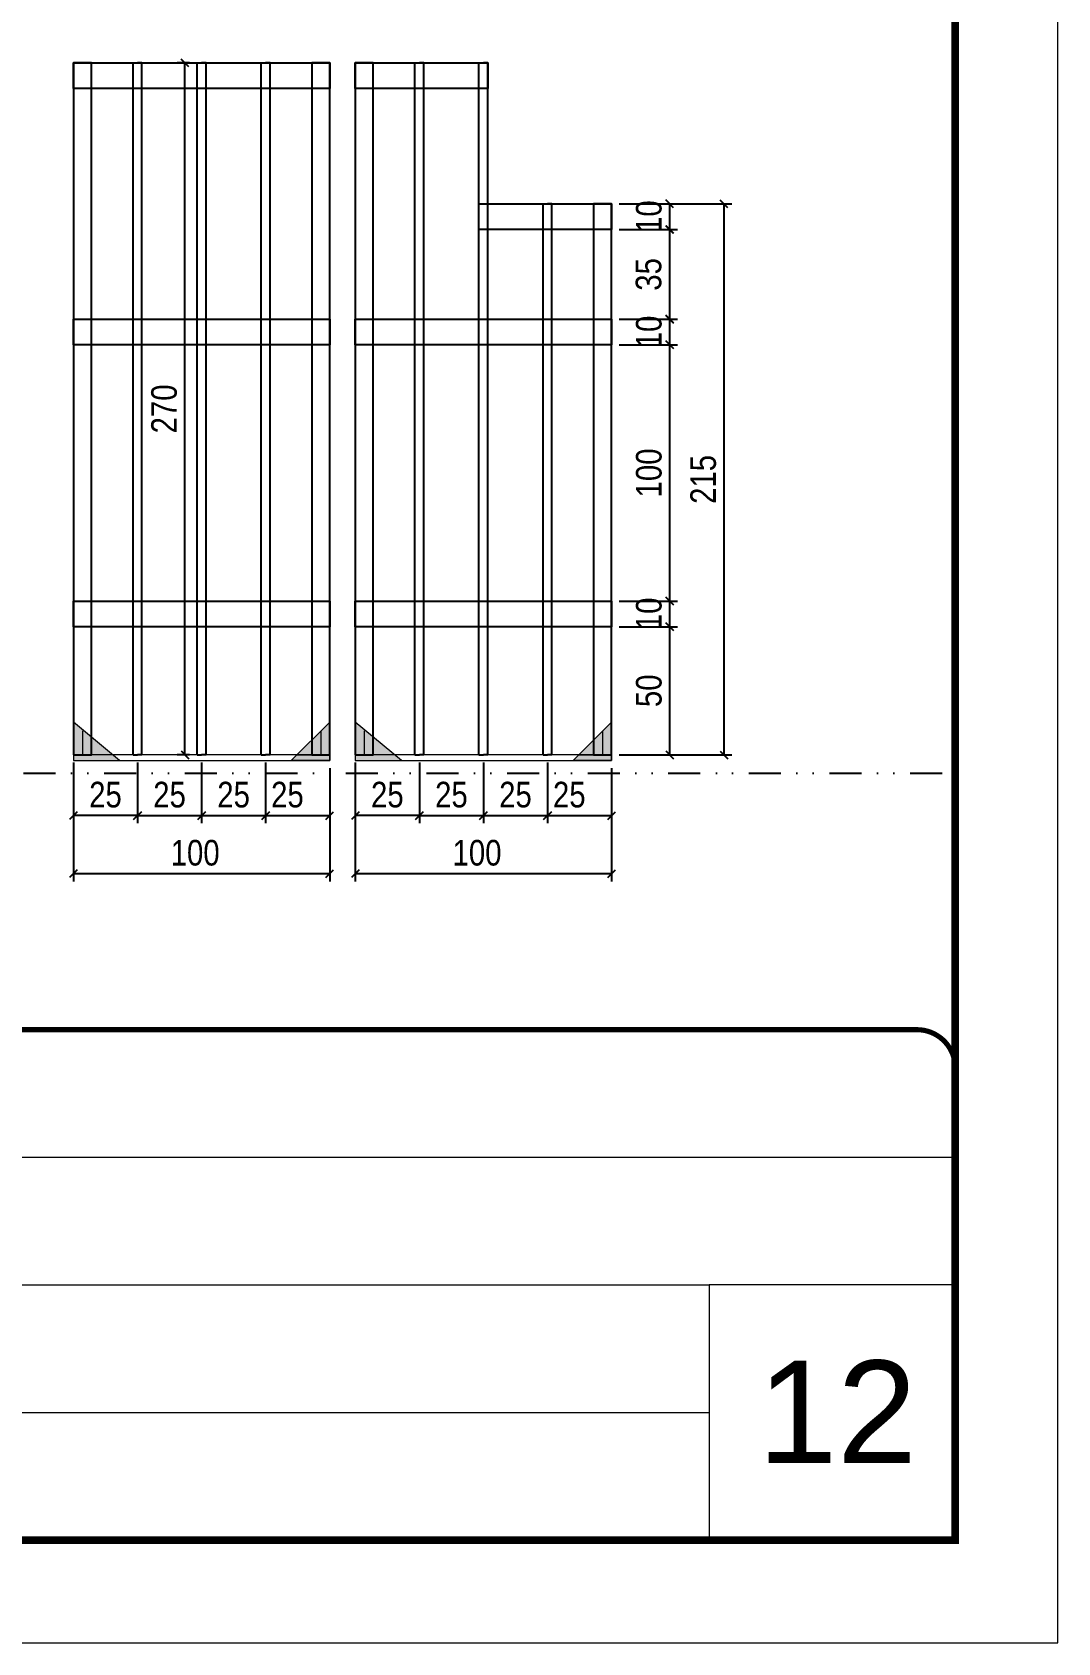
# Model space of a CAD drawing. Extents: x 14400 to 20667, y -21631 to 6985.
# Drawn here: x 20267 to 20667, y 3638 to 4266 of the extents above; entities that cross this region are included whole.
import ezdxf

# ---------------------------------------------------------------- set-up
doc = ezdxf.new("R2010")
doc.units = 0
for name, pattern in [('CONTINUO', [0]), ('DASHED', [0.75, 0.5, -0.25]), ('DIVIDE2', [0.625, 0.25, -0.125, 0, -0.125, 0, -0.125]), ('HIDDEN', [0.375, 0.25, -0.125])]:
    doc.linetypes.add(name, pattern=pattern)
for name, color, linetype, lineweight in [('CARIMBO', 255, 'Continuous', 9), ('Folhas', 255, 'Continuous', 9), ('Madeira', 126, 'Continuous', 18), ('Sarr 2.2x7', 40, 'Continuous', 9), ('SARRAFO DE PRESSAO', 251, 'DASHED', 9)]:
    doc.layers.add(name, color=color, linetype=linetype, lineweight=lineweight)
for name, color, linetype in [('COTA', 241, 'Continuous'), ('Nível', 160, 'Continuous'), ('SARR_2.2x10', 60, 'Continuous'), ('SARR_3.5x7', 81, 'Continuous'), ('SARR_7x7', 40, 'Continuous')]:
    doc.layers.add(name, color=color, linetype=linetype)
doc.styles.add('ARIAL', font='arial.ttf')
doc.styles.add('COTA TECNICA', font='techl___.ttf', dxfattribs={"height": 10})
doc.dimstyles.new('PAINEL', dxfattribs={"dimtxt": 10, "dimasz": 3, "dimexe": 3, "dimexo": 3, "dimgap": 3, "dimtad": 1, "dimdec": 1, "dimzin": 12, "dimdsep": 46, "dimtxsty": 'COTA TECNICA', "dimblk1": 'OBLIQUE', "dimblk2": 'OBLIQUE', "dimsah": 1, "dimcen": 0.9, "dimclrd": 4, "dimclre": 4, "dimclrt": 240, "dimadec": 1, "dimazin": 3, "dimtfac": 1, "dimtdec": 1, "dimtmove": 0, "dimatfit": 3, "dimfxl": 1, "dimtolj": 1, "dimtzin": 12, "dimarcsym": 0})

# ---------------------------------------------------------------- blocks, each defined once
blk = doc.blocks.new('9999999999')
at = {"color": 30, "linetype": 'CONTINUO'}
for p, q in [((98564.56, 34379.64), (99583.98, 34379.64)), ((98564.56, 34329.83), (99487.98, 34329.83)), ((99583.98, 34329.83), (99487.98, 34329.83)), ((99487.98, 34329.83), (99487.98, 34230.21)), ((98564.56, 34280.02), (99487.98, 34280.02))]:
    blk.add_line(p, q, dxfattribs=at)
at = {"color": 30, "linetype": 'CONTINUO', "const_width": 2}
blk.add_lwpolyline([(99583.98, 34230.21), (99583.98, 34414.45, 0.414214), (99568.98, 34429.45), (98228.98, 34429.45, 0.414214), (98213.98, 34414.45), (98213.98, 34245.21, 0.414214), (98228.98, 34230.21), (99583.98, 34230.21)], format="xyb", dxfattribs=at)
at = {"layer": 'Folhas'}
blk.add_lwpolyline([(98138.98, 34190.21), (99623.98, 34190.21), (99623.98, 35240.21), (98138.98, 35240.21)], close=True, dxfattribs=at)
at = {"layer": 'Folhas', "color": 30, "const_width": 3}
blk.add_lwpolyline([(98213.98, 34230.21), (99583.98, 34230.21), (99583.98, 35200.21), (98213.98, 35200.21)], close=True, dxfattribs=at)
blk = doc.blocks.new('_Oblique')
at = {"color": 0, "linetype": 'ByBlock', "lineweight": -2}
blk.add_line((-0.5, -0.5), (0.5, 0.5), dxfattribs=at)
blk = doc.blocks.new('*D906')
at = {"layer": 'COTA', "color": 4, "lineweight": -2, "transparency": 16777216}
for p, q in [((20392.83, 3965.86), (20392.83, 3934.68)), ((20492.83, 3965.86), (20492.83, 3934.68)), ((20492.83, 3937.68), (20392.83, 3937.68))]:
    blk.add_line(p, q, dxfattribs=at)
at = {"layer": 'Defpoints', "color": 0, "transparency": 16777216}
for p in [(20392.83, 3968.86), (20492.83, 3968.86), (20392.83, 3937.68)]:
    blk.add_point(p, dxfattribs=at)
at = {"layer": 'COTA', "color": 4, "lineweight": -2, "transparency": 16777216, "xscale": 3, "yscale": 3, "zscale": 3, "rotation": 180}
blk.add_blockref('_Oblique', (20392.83, 3937.68), dxfattribs=at)
at = {"layer": 'COTA', "color": 4, "lineweight": -2, "transparency": 16777216, "xscale": 3, "yscale": 3, "zscale": 3}
blk.add_blockref('_Oblique', (20492.83, 3937.68), dxfattribs=at)
at = {"layer": 'COTA', "color": 240, "transparency": 16777216, "insert": (20440.33, 3945.79), "char_height": 10, "attachment_point": 5, "style": 'COTA TECNICA'}
blk.add_mtext('\\A1;100', dxfattribs=at)
blk = doc.blocks.new('*D907')
at = {"layer": 'COTA', "color": 4, "lineweight": -2, "transparency": 16777216}
for p, q in [((20392.83, 3981.06), (20392.83, 3957.36)), ((20417.83, 3981.06), (20417.83, 3957.36)), ((20417.83, 3960.36), (20392.83, 3960.36))]:
    blk.add_line(p, q, dxfattribs=at)
at = {"layer": 'Defpoints', "color": 0, "transparency": 16777216}
for p in [(20392.83, 3984.06), (20417.83, 3984.06), (20392.83, 3960.36)]:
    blk.add_point(p, dxfattribs=at)
at = {"layer": 'COTA', "color": 4, "lineweight": -2, "transparency": 16777216, "xscale": 3, "yscale": 3, "zscale": 3, "rotation": 180}
blk.add_blockref('_Oblique', (20392.83, 3960.36), dxfattribs=at)
at = {"layer": 'COTA', "color": 4, "lineweight": -2, "transparency": 16777216, "xscale": 3, "yscale": 3, "zscale": 3}
blk.add_blockref('_Oblique', (20417.83, 3960.36), dxfattribs=at)
at = {"layer": 'COTA', "color": 240, "transparency": 16777216, "insert": (20405.33, 3968.47), "char_height": 10, "attachment_point": 5, "style": 'COTA TECNICA'}
blk.add_mtext('\\A1;25', dxfattribs=at)
blk = doc.blocks.new('*D908')
at = {"layer": 'COTA', "color": 4, "lineweight": -2, "transparency": 16777216}
for p, q in [((20467.83, 3981.06), (20467.83, 3957.36)), ((20492.83, 3978.86), (20492.83, 3957.36)), ((20467.83, 3960.36), (20492.83, 3960.36))]:
    blk.add_line(p, q, dxfattribs=at)
at = {"layer": 'Defpoints', "color": 0, "transparency": 16777216}
for p in [(20467.83, 3984.06), (20492.83, 3981.86), (20492.83, 3960.36)]:
    blk.add_point(p, dxfattribs=at)
at = {"layer": 'COTA', "color": 4, "lineweight": -2, "transparency": 16777216, "xscale": 3, "yscale": 3, "zscale": 3, "rotation": 180}
blk.add_blockref('_Oblique', (20467.83, 3960.36), dxfattribs=at)
at = {"layer": 'COTA', "color": 4, "lineweight": -2, "transparency": 16777216, "xscale": 3, "yscale": 3, "zscale": 3}
blk.add_blockref('_Oblique', (20492.83, 3960.36), dxfattribs=at)
at = {"layer": 'COTA', "color": 240, "transparency": 16777216, "insert": (20476.33, 3968.47), "char_height": 10, "attachment_point": 5, "style": 'COTA TECNICA'}
blk.add_mtext('\\A1;25', dxfattribs=at)
blk = doc.blocks.new('*D909')
at = {"layer": 'COTA', "color": 4, "lineweight": -2, "transparency": 16777216}
for p, q in [((20417.83, 3981.06), (20417.83, 3957.36)), ((20442.83, 3981.06), (20442.83, 3957.36)), ((20417.83, 3960.36), (20442.83, 3960.36))]:
    blk.add_line(p, q, dxfattribs=at)
at = {"layer": 'Defpoints', "color": 0, "transparency": 16777216}
for p in [(20417.83, 3984.06), (20442.83, 3984.06), (20442.83, 3960.36)]:
    blk.add_point(p, dxfattribs=at)
at = {"layer": 'COTA', "color": 4, "lineweight": -2, "transparency": 16777216, "xscale": 3, "yscale": 3, "zscale": 3, "rotation": 180}
blk.add_blockref('_Oblique', (20417.83, 3960.36), dxfattribs=at)
at = {"layer": 'COTA', "color": 4, "lineweight": -2, "transparency": 16777216, "xscale": 3, "yscale": 3, "zscale": 3}
blk.add_blockref('_Oblique', (20442.83, 3960.36), dxfattribs=at)
at = {"layer": 'COTA', "color": 240, "transparency": 16777216, "insert": (20430.33, 3968.47), "char_height": 10, "attachment_point": 5, "style": 'COTA TECNICA'}
blk.add_mtext('\\A1;25', dxfattribs=at)
blk = doc.blocks.new('*D910')
at = {"layer": 'COTA', "color": 4, "lineweight": -2, "transparency": 16777216}
for p, q in [((20495.83, 4034.06), (20518.53, 4034.06)), ((20515.53, 3984.06), (20515.53, 4034.06)), ((20495.83, 3984.06), (20518.53, 3984.06))]:
    blk.add_line(p, q, dxfattribs=at)
at = {"layer": 'Defpoints', "color": 0, "transparency": 16777216}
for p in [(20492.83, 4034.06), (20515.53, 4034.06), (20492.83, 3984.06)]:
    blk.add_point(p, dxfattribs=at)
at = {"layer": 'COTA', "color": 4, "lineweight": -2, "transparency": 16777216, "xscale": 3, "yscale": 3, "zscale": 3}
for p, rotation in [((20515.53, 4034.06), 90), ((20515.53, 3984.06), 270)]:
    blk.add_blockref('_Oblique', p, dxfattribs=dict(at, rotation=rotation))
at = {"layer": 'COTA', "color": 240, "transparency": 16777216, "insert": (20507.42, 4009.06), "char_height": 10, "attachment_point": 5, "rotation": 90, "style": 'COTA TECNICA'}
blk.add_mtext('\\A1;50', dxfattribs=at)
blk = doc.blocks.new('*D911')
at = {"layer": 'COTA', "color": 4, "lineweight": -2, "transparency": 16777216}
for p, q in [((20442.83, 3981.06), (20442.83, 3957.36)), ((20467.83, 3981.06), (20467.83, 3957.36)), ((20442.83, 3960.36), (20467.83, 3960.36))]:
    blk.add_line(p, q, dxfattribs=at)
at = {"layer": 'Defpoints', "color": 0, "transparency": 16777216}
for p in [(20442.83, 3984.06), (20467.83, 3984.06), (20467.83, 3960.36)]:
    blk.add_point(p, dxfattribs=at)
at = {"layer": 'COTA', "color": 4, "lineweight": -2, "transparency": 16777216, "xscale": 3, "yscale": 3, "zscale": 3, "rotation": 180}
blk.add_blockref('_Oblique', (20442.83, 3960.36), dxfattribs=at)
at = {"layer": 'COTA', "color": 4, "lineweight": -2, "transparency": 16777216, "xscale": 3, "yscale": 3, "zscale": 3}
blk.add_blockref('_Oblique', (20467.83, 3960.36), dxfattribs=at)
at = {"layer": 'COTA', "color": 240, "transparency": 16777216, "insert": (20455.33, 3968.47), "char_height": 10, "attachment_point": 5, "style": 'COTA TECNICA'}
blk.add_mtext('\\A1;25', dxfattribs=at)
blk = doc.blocks.new('*D912')
at = {"layer": 'COTA', "color": 4, "lineweight": -2, "transparency": 16777216}
for p, q in [((20495.83, 4044.06), (20518.53, 4044.06)), ((20515.53, 4034.06), (20515.53, 4044.06)), ((20495.83, 4034.06), (20518.53, 4034.06))]:
    blk.add_line(p, q, dxfattribs=at)
at = {"layer": 'Defpoints', "color": 0, "transparency": 16777216}
for p in [(20492.83, 4044.06), (20515.53, 4044.06), (20492.83, 4034.06)]:
    blk.add_point(p, dxfattribs=at)
at = {"layer": 'COTA', "color": 4, "lineweight": -2, "transparency": 16777216, "xscale": 3, "yscale": 3, "zscale": 3}
for p, rotation in [((20515.53, 4044.06), 90), ((20515.53, 4034.06), 270)]:
    blk.add_blockref('_Oblique', p, dxfattribs=dict(at, rotation=rotation))
at = {"layer": 'COTA', "color": 240, "transparency": 16777216, "insert": (20507.42, 4039.06), "char_height": 10, "attachment_point": 5, "rotation": 90, "style": 'COTA TECNICA'}
blk.add_mtext('\\A1;10', dxfattribs=at)
blk = doc.blocks.new('*D913')
at = {"layer": 'COTA', "color": 4, "lineweight": -2, "transparency": 16777216}
for p, q in [((20495.83, 4144.06), (20518.53, 4144.06)), ((20515.53, 4044.06), (20515.53, 4144.06)), ((20495.83, 4044.06), (20518.53, 4044.06))]:
    blk.add_line(p, q, dxfattribs=at)
at = {"layer": 'Defpoints', "color": 0, "transparency": 16777216}
for p in [(20492.83, 4144.06), (20515.53, 4144.06), (20492.83, 4044.06)]:
    blk.add_point(p, dxfattribs=at)
at = {"layer": 'COTA', "color": 4, "lineweight": -2, "transparency": 16777216, "xscale": 3, "yscale": 3, "zscale": 3}
for p, rotation in [((20515.53, 4144.06), 90), ((20515.53, 4044.06), 270)]:
    blk.add_blockref('_Oblique', p, dxfattribs=dict(at, rotation=rotation))
at = {"layer": 'COTA', "color": 240, "transparency": 16777216, "insert": (20507.42, 4094.06), "char_height": 10, "attachment_point": 5, "rotation": 90, "style": 'COTA TECNICA'}
blk.add_mtext('\\A1;100', dxfattribs=at)
blk = doc.blocks.new('*D914')
at = {"layer": 'COTA', "color": 4, "lineweight": -2, "transparency": 16777216}
for p, q in [((20495.83, 4154.06), (20518.53, 4154.06)), ((20515.53, 4144.06), (20515.53, 4154.06)), ((20495.83, 4144.06), (20518.53, 4144.06))]:
    blk.add_line(p, q, dxfattribs=at)
at = {"layer": 'Defpoints', "color": 0, "transparency": 16777216}
for p in [(20492.83, 4154.06), (20515.53, 4154.06), (20492.83, 4144.06)]:
    blk.add_point(p, dxfattribs=at)
at = {"layer": 'COTA', "color": 4, "lineweight": -2, "transparency": 16777216, "xscale": 3, "yscale": 3, "zscale": 3}
for p, rotation in [((20515.53, 4154.06), 90), ((20515.53, 4144.06), 270)]:
    blk.add_blockref('_Oblique', p, dxfattribs=dict(at, rotation=rotation))
at = {"layer": 'COTA', "color": 240, "transparency": 16777216, "insert": (20507.42, 4149.06), "char_height": 10, "attachment_point": 5, "rotation": 90, "style": 'COTA TECNICA'}
blk.add_mtext('\\A1;10', dxfattribs=at)
blk = doc.blocks.new('*D915')
at = {"layer": 'COTA', "color": 4, "lineweight": -2, "transparency": 16777216}
for p, q in [((20495.83, 4199.03), (20539.74, 4199.03)), ((20536.74, 3984.02), (20536.74, 4199.03)), ((20495.83, 3984.02), (20539.74, 3984.02))]:
    blk.add_line(p, q, dxfattribs=at)
at = {"layer": 'Defpoints', "color": 0, "transparency": 16777216}
for p in [(20492.83, 4199.03), (20536.74, 4199.03), (20492.83, 3984.02)]:
    blk.add_point(p, dxfattribs=at)
at = {"layer": 'COTA', "color": 4, "lineweight": -2, "transparency": 16777216, "xscale": 3, "yscale": 3, "zscale": 3}
for p, rotation in [((20536.74, 4199.03), 90), ((20536.74, 3984.02), 270)]:
    blk.add_blockref('_Oblique', p, dxfattribs=dict(at, rotation=rotation))
at = {"layer": 'COTA', "color": 240, "transparency": 16777216, "insert": (20528.63, 4091.52), "char_height": 10, "attachment_point": 5, "rotation": 90, "style": 'COTA TECNICA'}
blk.add_mtext('\\A1;215', dxfattribs=at)
blk = doc.blocks.new('*D916')
at = {"layer": 'COTA', "color": 4, "lineweight": -2, "transparency": 16777216}
for p, q in [((20282.83, 3965.86), (20282.83, 3934.68)), ((20382.83, 3965.86), (20382.83, 3934.68)), ((20382.83, 3937.68), (20282.83, 3937.68))]:
    blk.add_line(p, q, dxfattribs=at)
at = {"layer": 'Defpoints', "color": 0, "transparency": 16777216}
for p in [(20282.83, 3968.86), (20382.83, 3968.86), (20282.83, 3937.68)]:
    blk.add_point(p, dxfattribs=at)
at = {"layer": 'COTA', "color": 4, "lineweight": -2, "transparency": 16777216, "xscale": 3, "yscale": 3, "zscale": 3, "rotation": 180}
blk.add_blockref('_Oblique', (20282.83, 3937.68), dxfattribs=at)
at = {"layer": 'COTA', "color": 4, "lineweight": -2, "transparency": 16777216, "xscale": 3, "yscale": 3, "zscale": 3}
blk.add_blockref('_Oblique', (20382.83, 3937.68), dxfattribs=at)
at = {"layer": 'COTA', "color": 240, "transparency": 16777216, "insert": (20330.33, 3945.79), "char_height": 10, "attachment_point": 5, "style": 'COTA TECNICA'}
blk.add_mtext('\\A1;100', dxfattribs=at)
blk = doc.blocks.new('*D917')
at = {"layer": 'COTA', "color": 4, "lineweight": -2, "transparency": 16777216}
for p, q in [((20282.83, 3981.06), (20282.83, 3957.36)), ((20307.83, 3981.06), (20307.83, 3957.36)), ((20307.83, 3960.36), (20282.83, 3960.36))]:
    blk.add_line(p, q, dxfattribs=at)
at = {"layer": 'Defpoints', "color": 0, "transparency": 16777216}
for p in [(20282.83, 3984.06), (20307.83, 3984.06), (20282.83, 3960.36)]:
    blk.add_point(p, dxfattribs=at)
at = {"layer": 'COTA', "color": 4, "lineweight": -2, "transparency": 16777216, "xscale": 3, "yscale": 3, "zscale": 3, "rotation": 180}
blk.add_blockref('_Oblique', (20282.83, 3960.36), dxfattribs=at)
at = {"layer": 'COTA', "color": 4, "lineweight": -2, "transparency": 16777216, "xscale": 3, "yscale": 3, "zscale": 3}
blk.add_blockref('_Oblique', (20307.83, 3960.36), dxfattribs=at)
at = {"layer": 'COTA', "color": 240, "transparency": 16777216, "insert": (20295.33, 3968.47), "char_height": 10, "attachment_point": 5, "style": 'COTA TECNICA'}
blk.add_mtext('\\A1;25', dxfattribs=at)
blk = doc.blocks.new('*D918')
at = {"layer": 'COTA', "color": 4, "lineweight": -2, "transparency": 16777216}
for p, q in [((20357.83, 3981.06), (20357.83, 3957.36)), ((20382.83, 3978.86), (20382.83, 3957.36)), ((20357.83, 3960.36), (20382.83, 3960.36))]:
    blk.add_line(p, q, dxfattribs=at)
at = {"layer": 'Defpoints', "color": 0, "transparency": 16777216}
for p in [(20357.83, 3984.06), (20382.83, 3981.86), (20382.83, 3960.36)]:
    blk.add_point(p, dxfattribs=at)
at = {"layer": 'COTA', "color": 4, "lineweight": -2, "transparency": 16777216, "xscale": 3, "yscale": 3, "zscale": 3, "rotation": 180}
blk.add_blockref('_Oblique', (20357.83, 3960.36), dxfattribs=at)
at = {"layer": 'COTA', "color": 4, "lineweight": -2, "transparency": 16777216, "xscale": 3, "yscale": 3, "zscale": 3}
blk.add_blockref('_Oblique', (20382.83, 3960.36), dxfattribs=at)
at = {"layer": 'COTA', "color": 240, "transparency": 16777216, "insert": (20366.33, 3968.47), "char_height": 10, "attachment_point": 5, "style": 'COTA TECNICA'}
blk.add_mtext('\\A1;25', dxfattribs=at)
blk = doc.blocks.new('*D919')
at = {"layer": 'COTA', "color": 4, "lineweight": -2, "transparency": 16777216}
for p, q in [((20307.83, 3981.06), (20307.83, 3957.36)), ((20332.83, 3981.06), (20332.83, 3957.36)), ((20307.83, 3960.36), (20332.83, 3960.36))]:
    blk.add_line(p, q, dxfattribs=at)
at = {"layer": 'Defpoints', "color": 0, "transparency": 16777216}
for p in [(20307.83, 3984.06), (20332.83, 3984.06), (20332.83, 3960.36)]:
    blk.add_point(p, dxfattribs=at)
at = {"layer": 'COTA', "color": 4, "lineweight": -2, "transparency": 16777216, "xscale": 3, "yscale": 3, "zscale": 3, "rotation": 180}
blk.add_blockref('_Oblique', (20307.83, 3960.36), dxfattribs=at)
at = {"layer": 'COTA', "color": 4, "lineweight": -2, "transparency": 16777216, "xscale": 3, "yscale": 3, "zscale": 3}
blk.add_blockref('_Oblique', (20332.83, 3960.36), dxfattribs=at)
at = {"layer": 'COTA', "color": 240, "transparency": 16777216, "insert": (20320.33, 3968.47), "char_height": 10, "attachment_point": 5, "style": 'COTA TECNICA'}
blk.add_mtext('\\A1;25', dxfattribs=at)
blk = doc.blocks.new('*D920')
at = {"layer": 'COTA', "color": 4, "lineweight": -2, "transparency": 16777216}
for p, q in [((20332.83, 3981.06), (20332.83, 3957.36)), ((20357.83, 3981.06), (20357.83, 3957.36)), ((20332.83, 3960.36), (20357.83, 3960.36))]:
    blk.add_line(p, q, dxfattribs=at)
at = {"layer": 'Defpoints', "color": 0, "transparency": 16777216}
for p in [(20332.83, 3984.06), (20357.83, 3984.06), (20357.83, 3960.36)]:
    blk.add_point(p, dxfattribs=at)
at = {"layer": 'COTA', "color": 4, "lineweight": -2, "transparency": 16777216, "xscale": 3, "yscale": 3, "zscale": 3, "rotation": 180}
blk.add_blockref('_Oblique', (20332.83, 3960.36), dxfattribs=at)
at = {"layer": 'COTA', "color": 4, "lineweight": -2, "transparency": 16777216, "xscale": 3, "yscale": 3, "zscale": 3}
blk.add_blockref('_Oblique', (20357.83, 3960.36), dxfattribs=at)
at = {"layer": 'COTA', "color": 240, "transparency": 16777216, "insert": (20345.33, 3968.47), "char_height": 10, "attachment_point": 5, "style": 'COTA TECNICA'}
blk.add_mtext('\\A1;25', dxfattribs=at)
blk = doc.blocks.new('*D921')
at = {"layer": 'COTA', "color": 4, "lineweight": -2, "transparency": 16777216}
for p, q in [((20495.83, 4199.06), (20518.53, 4199.06)), ((20515.53, 4189.06), (20515.53, 4199.06)), ((20495.83, 4189.06), (20518.53, 4189.06))]:
    blk.add_line(p, q, dxfattribs=at)
at = {"layer": 'Defpoints', "color": 0, "transparency": 16777216}
for p in [(20492.83, 4199.06), (20515.53, 4199.06), (20492.83, 4189.06)]:
    blk.add_point(p, dxfattribs=at)
at = {"layer": 'COTA', "color": 4, "lineweight": -2, "transparency": 16777216, "xscale": 3, "yscale": 3, "zscale": 3}
for p, rotation in [((20515.53, 4199.06), 90), ((20515.53, 4189.06), 270)]:
    blk.add_blockref('_Oblique', p, dxfattribs=dict(at, rotation=rotation))
at = {"layer": 'COTA', "color": 240, "transparency": 16777216, "insert": (20507.42, 4194.06), "char_height": 10, "attachment_point": 5, "rotation": 90, "style": 'COTA TECNICA'}
blk.add_mtext('\\A1;10', dxfattribs=at)
blk = doc.blocks.new('*D922')
at = {"layer": 'COTA', "color": 4, "lineweight": -2, "transparency": 16777216}
for p, q in [((20495.83, 4189.02), (20518.53, 4189.02)), ((20515.53, 4154.03), (20515.53, 4189.02)), ((20495.83, 4154.03), (20518.53, 4154.03))]:
    blk.add_line(p, q, dxfattribs=at)
at = {"layer": 'Defpoints', "color": 0, "transparency": 16777216}
for p in [(20492.83, 4189.02), (20515.53, 4189.02), (20492.83, 4154.03)]:
    blk.add_point(p, dxfattribs=at)
at = {"layer": 'COTA', "color": 4, "lineweight": -2, "transparency": 16777216, "xscale": 3, "yscale": 3, "zscale": 3}
for p, rotation in [((20515.53, 4189.02), 90), ((20515.53, 4154.03), 270)]:
    blk.add_blockref('_Oblique', p, dxfattribs=dict(at, rotation=rotation))
at = {"layer": 'COTA', "color": 240, "transparency": 16777216, "insert": (20507.31, 4171.52), "char_height": 10, "attachment_point": 5, "rotation": 90, "style": 'COTA TECNICA'}
blk.add_mtext('\\A1;35', dxfattribs=at)
blk = doc.blocks.new('*D923')
at = {"layer": 'COTA', "color": 4, "lineweight": -2, "transparency": 16777216}
for p, q in [((20328.08, 4254.03), (20323.34, 4254.03)), ((20326.34, 3984.06), (20326.34, 4254.03)), ((20328.08, 3984.06), (20323.34, 3984.06))]:
    blk.add_line(p, q, dxfattribs=at)
at = {"layer": 'Defpoints', "color": 0, "transparency": 16777216}
for p in [(20326.34, 4254.03), (20331.08, 4254.03), (20331.08, 3984.06)]:
    blk.add_point(p, dxfattribs=at)
at = {"layer": 'COTA', "color": 4, "lineweight": -2, "transparency": 16777216, "xscale": 3, "yscale": 3, "zscale": 3}
for p, rotation in [((20326.34, 4254.03), 90), ((20326.34, 3984.06), 270)]:
    blk.add_blockref('_Oblique', p, dxfattribs=dict(at, rotation=rotation))
at = {"layer": 'COTA', "color": 240, "transparency": 16777216, "insert": (20318.24, 4119.04), "char_height": 10, "attachment_point": 5, "rotation": 90, "style": 'COTA TECNICA'}
blk.add_mtext('\\A1;270', dxfattribs=at)

msp = doc.modelspace()

# ---------------------------------------------------------------- hatches: boundary and pattern name
at = {"layer": 'Madeira'}
h = msp.add_hatch(color=252, dxfattribs=at)
h.dxf.hatch_style = 2
h.paths.add_polyline_path([(20282.83, 3996.86), (20282.83, 3981.86), (20300.83, 3981.86)])
h = msp.add_hatch(color=252, dxfattribs=at)
h.dxf.hatch_style = 2
h.paths.add_polyline_path([(20382.83, 3996.86), (20382.83, 3981.86), (20367.83, 3981.86)])
h = msp.add_hatch(color=252, dxfattribs=at)
h.dxf.hatch_style = 2
h.paths.add_polyline_path([(20392.83, 3996.86), (20392.83, 3981.86), (20410.83, 3981.86)])
h = msp.add_hatch(color=252, dxfattribs=at)
h.dxf.hatch_style = 2
h.paths.add_polyline_path([(20492.83, 3996.86), (20492.83, 3981.86), (20477.83, 3981.86)])

# ---------------------------------------------------------------- linework, layer by layer
at = {"layer": 'Madeira', "color": 1, "linetype": 'HIDDEN'}
for p, q in [((20286.33, 3993.36), (20286.33, 3984.06)), ((20286.33, 3993.36), (20286.33, 3984.06)), ((20379.33, 3993.36), (20379.33, 3984.06)), ((20379.33, 3993.36), (20379.33, 3984.06)), ((20396.33, 3993.36), (20396.33, 3984.06)), ((20396.33, 3993.36), (20396.33, 3984.06)), ((20489.33, 3993.36), (20489.33, 3984.06)), ((20489.33, 3993.36), (20489.33, 3984.06)), ((20289.83, 3989.86), (20289.83, 3984.06)), ((20399.83, 3989.86), (20399.83, 3984.06)), ((20292.66, 3984.06), (20282.83, 3984.06)), ((20292.66, 3984.06), (20282.83, 3984.06)), ((20298.63, 3984.06), (20282.83, 3984.06)), ((20370.03, 3984.06), (20382.83, 3984.06)), ((20372.99, 3984.06), (20382.83, 3984.06)), ((20372.99, 3984.06), (20382.83, 3984.06)), ((20402.66, 3984.06), (20392.83, 3984.06)), ((20402.66, 3984.06), (20392.83, 3984.06)), ((20408.63, 3984.06), (20392.83, 3984.06)), ((20480.03, 3984.06), (20492.83, 3984.06)), ((20482.99, 3984.06), (20492.83, 3984.06)), ((20482.99, 3984.06), (20492.83, 3984.06))]:
    msp.add_line(p, q, dxfattribs=at)
at = {"layer": 'Madeira'}
for p, q in [((20282.83, 3984.06), (20282.83, 3981.86)), ((20282.83, 3984.06), (20282.83, 3981.86)), ((20282.83, 3984.06), (20282.83, 3981.86)), ((20392.83, 3984.06), (20392.83, 3981.86)), ((20392.83, 3984.06), (20392.83, 3981.86)), ((20392.83, 3984.06), (20392.83, 3981.86))]:
    msp.add_line(p, q, dxfattribs=at)
at = {"layer": 'Madeira', "color": 0}
for points in [[(20282.83, 3996.86), (20282.83, 3981.86), (20300.83, 3981.86), (20282.83, 3996.86)], [(20382.83, 3996.86), (20382.83, 3981.86), (20367.83, 3981.86), (20382.83, 3996.86)], [(20392.83, 3996.86), (20392.83, 3981.86), (20410.83, 3981.86), (20392.83, 3996.86)], [(20492.83, 3996.86), (20492.83, 3981.86), (20477.83, 3981.86), (20492.83, 3996.86)]]:
    msp.add_lwpolyline(points, dxfattribs=at)
at = {"layer": 'Nível', "color": 4, "linetype": 'DIVIDE2', "ltscale": 50}
msp.add_line((19256.97, 3976.86), (20626.97, 3976.86), dxfattribs=at)
at = {"layer": 'Sarr 2.2x7'}
for points in [[(20382.83, 3984.06), (20282.83, 3984.06), (20282.83, 3981.86), (20382.83, 3981.86)], [(20492.83, 3984.06), (20392.83, 3984.06), (20392.83, 3981.86), (20492.83, 3981.86)]]:
    msp.add_lwpolyline(points, close=True, dxfattribs=at)
at = {"layer": 'SARR_2.2x10'}
for points in [[(20282.83, 4254.03), (20382.83, 4254.03), (20382.83, 4244.03), (20282.83, 4244.03)], [(20392.83, 4254.03), (20444.58, 4254.03), (20444.58, 4244.03), (20392.83, 4244.03)], [(20441.08, 4199.02), (20492.83, 4199.02), (20492.83, 4189.02), (20441.08, 4189.02)], [(20282.83, 4154.03), (20382.83, 4154.03), (20382.83, 4144.03), (20282.83, 4144.03)], [(20392.83, 4154.03), (20492.83, 4154.03), (20492.83, 4144.03), (20392.83, 4144.03)], [(20282.83, 4044.03), (20382.83, 4044.03), (20382.83, 4034.03), (20282.83, 4034.03)], [(20392.83, 4044.03), (20492.83, 4044.03), (20492.83, 4034.03), (20392.83, 4034.03)]]:
    msp.add_lwpolyline(points, close=True, dxfattribs=at)
at = {"layer": 'SARR_3.5x7'}
for p, q in [((20306.08, 3984.06), (20306.08, 4254.03)), ((20306.08, 4254.03), (20307.83, 4254.03)), ((20309.58, 4254.03), (20307.83, 4254.03)), ((20309.58, 3984.06), (20309.58, 4254.03)), ((20331.08, 3984.06), (20331.08, 4254.03)), ((20331.08, 4254.03), (20332.83, 4254.03)), ((20334.58, 4254.03), (20332.83, 4254.03)), ((20334.58, 3984.06), (20334.58, 4254.03)), ((20356.08, 3984.06), (20356.08, 4254.03)), ((20356.08, 4254.03), (20357.83, 4254.03)), ((20359.58, 4254.03), (20357.83, 4254.03)), ((20359.58, 3984.06), (20359.58, 4254.03)), ((20416.08, 3984.06), (20416.08, 4254.03)), ((20416.08, 4254.03), (20417.83, 4254.03)), ((20419.58, 4254.03), (20417.83, 4254.03)), ((20419.58, 3984.06), (20419.58, 4254.03)), ((20441.08, 3984.06), (20441.08, 4254.03)), ((20441.08, 4254.03), (20442.83, 4254.03)), ((20444.58, 4254.03), (20442.83, 4254.03)), ((20444.58, 3984.06), (20444.58, 4254.03)), ((20466.08, 3984.06), (20466.08, 4199.03)), ((20466.08, 4199.03), (20467.83, 4199.03)), ((20469.58, 4199.03), (20467.83, 4199.03)), ((20469.58, 3984.06), (20469.58, 4199.03)), ((20306.08, 3984.06), (20307.83, 3984.06)), ((20309.58, 3984.06), (20307.83, 3984.06)), ((20331.08, 3984.06), (20332.83, 3984.06)), ((20334.58, 3984.06), (20332.83, 3984.06)), ((20356.08, 3984.06), (20357.83, 3984.06)), ((20359.58, 3984.06), (20357.83, 3984.06)), ((20416.08, 3984.06), (20417.83, 3984.06)), ((20419.58, 3984.06), (20417.83, 3984.06)), ((20441.08, 3984.06), (20442.83, 3984.06)), ((20444.58, 3984.06), (20442.83, 3984.06)), ((20466.08, 3984.06), (20467.83, 3984.06)), ((20469.58, 3984.06), (20467.83, 3984.06))]:
    msp.add_line(p, q, dxfattribs=at)
at = {"layer": 'SARR_7x7'}
for points in [[(20282.83, 3984.06), (20289.83, 3984.06), (20289.83, 4254.03), (20282.83, 4254.03)], [(20375.83, 3984.06), (20382.83, 3984.06), (20382.83, 4254.03), (20375.83, 4254.03)], [(20392.83, 3984.06), (20399.83, 3984.06), (20399.83, 4254.03), (20392.83, 4254.03)], [(20485.83, 3984.06), (20492.83, 3984.06), (20492.83, 4199.03), (20485.83, 4199.03)]]:
    msp.add_lwpolyline(points, close=True, dxfattribs=at)

# ---------------------------------------------------------------- block references
at = {"layer": 'SARRAFO DE PRESSAO', "color": 6, "linetype": 'ByBlock'}
msp.add_blockref('9999999999', (-78957.01, -30552.63), dxfattribs=at)

# ---------------------------------------------------------------- texts
at = {"layer": 'CARIMBO', "style": 'ARIAL'}
msp.add_text('12', height=40, dxfattribs=at).set_placement((20549.83, 3707.72))

# ---------------------------------------------------------------- dimensions: what is measured, and where the dimension line sits
at = {"layer": 'COTA'}
for base, p1, p2, picture, middle in [((20326.34, 4254.03), (20331.08, 3984.06), (20331.08, 4254.03), '*D923', (20318.24, 4119.04)), ((20515.53, 4189.02), (20492.83, 4154.03), (20492.83, 4189.02), '*D922', (20507.31, 4171.52))]:
    dim = msp.add_linear_dim(base=base, p1=p1, p2=p2, angle=90, dimstyle='PAINEL', dxfattribs=at)
    dim.commit()
    dim.dimension.update_dxf_attribs({"geometry": picture, "text_midpoint": middle})
for base, p1, p2, angle, picture, middle in [((20515.53, 4199.06), (20492.83, 4189.06), (20492.83, 4199.06), 90, '*D921', (20515.53, 4194.06)), ((20536.74, 4199.03), (20492.83, 3984.02), (20492.83, 4199.03), 90, '*D915', (20536.74, 4091.52)), ((20515.53, 4154.06), (20492.83, 4144.06), (20492.83, 4154.06), 90, '*D914', (20515.53, 4149.06)), ((20515.53, 4044.06), (20492.83, 4034.06), (20492.83, 4044.06), 90, '*D912', (20515.53, 4039.06)), ((20282.83, 3937.68), (20382.83, 3968.86), (20282.83, 3968.86), 180, '*D916', (20330.33, 3937.68)), ((20392.83, 3937.68), (20492.83, 3968.86), (20392.83, 3968.86), 180, '*D906', (20440.33, 3937.68))]:
    dim = msp.add_linear_dim(base=base, p1=p1, p2=p2, angle=angle, dimstyle='PAINEL', override={"dimtmove": 1}, dxfattribs=at)
    dim.commit()
    dim.dimension.update_dxf_attribs({"geometry": picture, "text_midpoint": middle, "dimtype": 160})
for base, p1, p2, angle, picture, middle in [((20515.53, 4144.06), (20492.83, 4044.06), (20492.83, 4144.06), 90, '*D913', (20507.42, 4094.06)), ((20515.53, 4034.06), (20492.83, 3984.06), (20492.83, 4034.06), 90, '*D910', (20507.42, 4009.06)), ((20282.83, 3960.36), (20307.83, 3984.06), (20282.83, 3984.06), 180, '*D917', (20295.33, 3968.47)), ((20392.83, 3960.36), (20417.83, 3984.06), (20392.83, 3984.06), 180, '*D907', (20405.33, 3968.47))]:
    dim = msp.add_linear_dim(base=base, p1=p1, p2=p2, angle=angle, dimstyle='PAINEL', override={"dimtmove": 1}, dxfattribs=at)
    dim.commit()
    dim.dimension.update_dxf_attribs({"geometry": picture, "text_midpoint": middle})
for base, p1, p2, picture, middle in [((20332.83, 3960.36), (20307.83, 3984.06), (20332.83, 3984.06), '*D919', (20320.33, 3968.47)), ((20357.83, 3960.36), (20332.83, 3984.06), (20357.83, 3984.06), '*D920', (20345.33, 3968.47)), ((20442.83, 3960.36), (20417.83, 3984.06), (20442.83, 3984.06), '*D909', (20430.33, 3968.47)), ((20467.83, 3960.36), (20442.83, 3984.06), (20467.83, 3984.06), '*D911', (20455.33, 3968.47))]:
    dim = msp.add_linear_dim(base=base, p1=p1, p2=p2, dimstyle='PAINEL', override={"dimtmove": 1}, dxfattribs=at)
    dim.commit()
    dim.dimension.update_dxf_attribs({"geometry": picture, "text_midpoint": middle})
for base, p1, p2, picture, middle in [((20382.83, 3960.36), (20357.83, 3984.06), (20382.83, 3981.86), '*D918', (20366.33, 3960.36)), ((20492.83, 3960.36), (20467.83, 3984.06), (20492.83, 3981.86), '*D908', (20476.33, 3960.36))]:
    dim = msp.add_linear_dim(base=base, p1=p1, p2=p2, dimstyle='PAINEL', override={"dimtmove": 1}, dxfattribs=at)
    dim.commit()
    dim.dimension.update_dxf_attribs({"geometry": picture, "text_midpoint": middle, "dimtype": 160})

doc.saveas('drawing.dxf')
